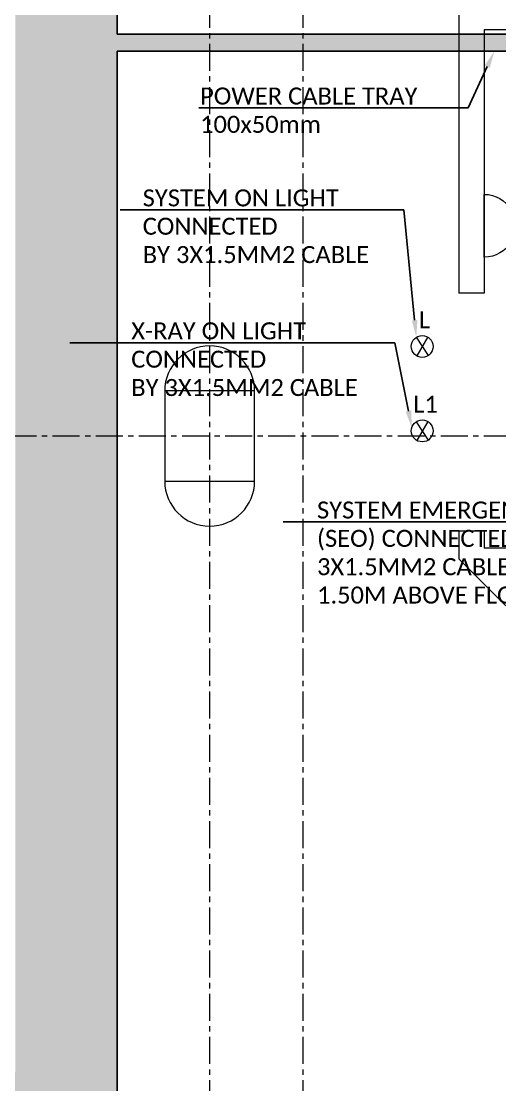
# Model space of a CAD drawing. Header units: millimetres. Extents: x 26027 to 581921, y 7230 to 233891.
# Drawn here: x 471939 to 474757, y 152929 to 159185 of the extents above; entities that cross this region are included whole.
import ezdxf
from ezdxf import colors
from ezdxf.entities.mleader import LeaderData, LeaderLine
from ezdxf.math import Vec2, Vec3

# ---------------------------------------------------------------- set-up
doc = ezdxf.new("R2010")
doc.units = ezdxf.units.MM
doc.header["$LTSCALE"] = 5
doc.linetypes.add('CENTER', pattern=[50.8, 31.75, -6.35, 6.35, -6.35])
doc.layers.add('axes', color=9, linetype='Continuous')
doc.layers.add('GE-SPECIFICATIONS', color=7, linetype='Continuous')
doc.layers.add('E-POWR', color=7, linetype='Continuous', lineweight=9, true_color=0x4e7e3e)
doc.layers.add('EXF', color=7, linetype='Continuous', lineweight=0, true_color=0x4e7e3e)
doc.layers.add('Structure', color=20, linetype='Continuous', lineweight=5)
doc.layers.add('Walls', color=32, linetype='Continuous', lineweight=5)
doc.styles.get("Standard").update_dxf_attribs({"font": 'calibri.ttf'})
pattern_1 = [(0, (368880, 104830), (63.5, 63.5), [31.75, -95.25]), (90, (368895.875, 104814.125), (-63.5, 63.5), [31.75, -95.25])]

# ---------------------------------------------------------------- blocks, each defined once
blk = doc.blocks.new('NORMAL SOCKET')
at = {"layer": 'E-POWR'}
for p, q in [((0, 308), (0, 615)), ((-308, 0), (308, 0))]:
    blk.add_line(p, q, dxfattribs=at)
blk.add_ellipse((0, 0), major_axis=(33, 306), ratio=1, start_param=4.81904, end_param=7.960633, dxfattribs=at)
blk = doc.blocks.new('System ON Light')
at = {"layer": 'EXF', "color": 41, "true_color": 0xf4ee51}
for p, q in [((-35, 54.1), (35, -54.1)), ((32.5, 55.7), (-32.5, -55.7))]:
    blk.add_line(p, q, dxfattribs=at)
blk.add_circle((0, 0), 64.4, dxfattribs=at)
at = {"layer": 'GE-SPECIFICATIONS', "insert": (-20.2, 206.6, -2.4), "char_height": 100, "attachment_point": 1}
blk.add_mtext_dynamic_manual_height_columns('L', width=234.027, gutter_width=500, heights=[0], dxfattribs=at)
blk = doc.blocks.new('X-Ray ON Light')
at = {"layer": 'EXF', "color": 41, "true_color": 0xf4ee51}
for p, q in [((-35, 54.1), (35, -54.1)), ((32.5, 55.7), (-32.5, -55.7))]:
    blk.add_line(p, q, dxfattribs=at)
blk.add_circle((0, 0), 64.4, dxfattribs=at)
at = {"layer": 'GE-SPECIFICATIONS', "insert": (-52.7, 206.6, -2.4), "char_height": 100, "attachment_point": 1}
blk.add_mtext_dynamic_manual_height_columns('L1', width=234.027, gutter_width=500, heights=[0], dxfattribs=at)

msp = doc.modelspace()

# ---------------------------------------------------------------- hatches: boundary and pattern name
h = msp.add_hatch()
h.set_pattern_fill('CROSS', color=85, scale=10)
h.set_pattern_definition(pattern_1)
h.paths.add_polyline_path([(471903.7, 169915.6), (471903.7, 153006.1), (462587.4, 153006.1), (462487.4, 152906.1), (457585.6, 152906.1), (457585.6, 145694.3), (457685.6, 145694.3), (457685.6, 152806.1), (462487.4, 152806.1), (462487.4, 145900.9), (462587.4, 145901.1), (462587.4, 152806.1), (464555.9, 152806.1), (469284.4, 152806.1), (471903.7, 152806.1), (471903.7, 142653.2), (478231.4, 142645.9), (478231.4, 142845.2), (472503.7, 142845.2), (472503.7, 157840), (472504, 159009.2), (479768.6, 159009.2), (479768.6, 159109.2), (472503.7, 159109.2), (472503.7, 169315.6), (478921.1, 169315.6), (484286.4, 169315.6), (484286.4, 166351.2), (484486.4, 166351.2), (484486.4, 169515.6), (479083.8, 169515.6), (479083.8, 190946.9), (479083.8, 191341.6), (478883.8, 191341.6), (478883.8, 195124.3), (477262.4, 195124.3), (477262.4, 205421.2), (474368, 205421.2), (469356.9, 205421.2), (469256.9, 205421.2), (469256.9, 204391.3), (469856.9, 204391.3), (469856.9, 204821.2), (471179.3, 204821.2), (471179.3, 204391.3), (471779.3, 204391.3), (471779.3, 204821.2), (476662.4, 204821.2), (476662.4, 194457.6), (478283.8, 194457.6), (478283.8, 169915.6)])
h = msp.add_hatch()
h.set_pattern_fill('CROSS', color=85, scale=10)
h.set_pattern_definition(pattern_1)
h.paths.add_polyline_path([(471903.7, 153006.1), (471903.7, 169915.6), (478283.8, 169915.6), (478283.8, 194457.6), (476662.4, 194457.6), (476662.4, 204821.2), (471779.3, 204821.2), (471779.3, 204391.3), (471179.3, 204391.3), (471179.3, 204821.2), (469856.9, 204821.2), (469856.9, 204391.3), (469256.9, 204391.3), (469256.9, 205421.2), (477262.4, 205421.2), (477262.4, 195124.3), (478883.8, 195124.3), (478883.8, 191341.6), (479083.8, 191341.6), (479083.8, 169515.6), (484486.4, 169515.6), (484486.4, 166351.2), (484286.4, 166351.2), (484286.4, 169315.6), (472503.7, 169315.6), (472503.7, 159109.2), (480084.8, 159109.2), (480084.8, 159009.2), (472504, 159009.2), (472503.7, 157840), (472503.7, 142845.2), (478231.4, 142845.2), (478231.4, 142645.9), (471903.7, 142653.2), (471903.7, 152806.1), (462587.4, 152806.1), (462587.4, 145901.1), (462487.4, 145900.9), (462487.4, 152806.1), (457685.6, 152806.1), (457685.6, 145694.3), (457585.6, 145694.3), (457585.6, 152906.1), (462487.4, 152906.1), (462587.4, 153006.1)])
at = {"layer": 'EXF'}
h = msp.add_hatch(dxfattribs=at)
h.set_pattern_fill('CROSS', color=256, scale=10)
h.paths.add_polyline_path([(471903.7, 169915.6), (471903.7, 153006.1), (462587.4, 153006.1), (464555.9, 152806.1), (469284.4, 152806.1), (471903.7, 152806.1), (471903.7, 142653.2), (478231.4, 142645.9), (478231.4, 142845.2), (472503.7, 142845.2), (472503.7, 157840), (472504, 159009.2), (479768.6, 159009.2), (479768.6, 159109.2), (472503.7, 159109.2), (472503.7, 169315.6), (478921.1, 169315.6), (484286.4, 169315.6), (484286.4, 166351.2), (484486.4, 166351.2), (484486.4, 169515.6), (479083.8, 169515.6), (479083.8, 190946.9), (479083.8, 191341.6), (478883.8, 191341.6), (478883.8, 195124.3), (477262.4, 195124.3), (477262.4, 205421.2), (474368, 205421.2), (469356.9, 205421.2), (469256.9, 205421.2), (469256.9, 204391.3), (469856.9, 204391.3), (469856.9, 204821.2), (471179.3, 204821.2), (471179.3, 204391.3), (471779.3, 204391.3), (471779.3, 204821.2), (476662.4, 204821.2), (476662.4, 194457.6), (478283.8, 194457.6), (478283.8, 169915.6)])

# ---------------------------------------------------------------- linework, layer by layer
at = {"color": 85}
for p, q in [((472503.7, 169315.6, 2.4), (472503.7, 159109.2, 2.4)), ((472503.7, 159109.2, 2.4), (480084.8, 159109.2, 2.4)), ((472504, 159009.2, 2.4), (472503.7, 157840, 2.4)), ((480084.8, 159009.2, 2.4), (472504, 159009.2, 2.4)), ((472503.7, 157840, 2.4), (472503.7, 142845.2, 2.4))]:
    msp.add_line(p, q, dxfattribs=at)
at = {"layer": 'axes', "linetype": 'CENTER', "lineweight": 0}
for p, q in [((473048.8, 120285.6, 0), (473048.8, 230891.1, 0)), ((473598.8, 120285.6, 0), (473598.8, 230891.1, 0)), ((543910.8, 156745.3, 2.4), (448848.3, 156745.3, 2.4))]:
    msp.add_line(p, q, dxfattribs=at)
at = {"layer": 'Structure', "elevation": -2.4}
msp.add_lwpolyline([(472783.8, 156480.3), (473313.8, 156480.3), (473313.8, 157010.3), (472783.8, 157010.3)], close=True, dxfattribs=at)
msp.add_lwpolyline([(472783.8, 156480.3), (473313.8, 156480.3), (473313.8, 157010.3), (472783.8, 157010.3)], close=True, dxfattribs=at)
at = {"layer": 'Walls'}
for p, q in [((474515.8, 159335.3, 2.4), (474515.8, 157585.3, 2.4)), ((474665.8, 159135.3, 2.4), (474665.8, 157585.3, 2.4)), ((480269.3, 159135.3, 2.4), (474665.8, 159135.3, 2.4)), ((474665.8, 157585.3, 2.4), (474515.8, 157585.3, 2.4)), ((474665.8, 156185.3, 2.4), (474515.8, 156185.3, 2.4)), ((479983.8, 156085.3, 2.4), (474665.8, 156085.3, 2.4))]:
    msp.add_line(p, q, dxfattribs=at)
at = {"layer": 'Walls', "elevation": 2.4}
for points in [[(474515.8, 156185.3), (474515.8, 156022.8)], [(474665.8, 156185.3), (474665.8, 156085.3)], [(474515.8, 156022.8), (475065.8, 155476.6)]]:
    msp.add_lwpolyline(points, dxfattribs=at)
at = {"layer": 'Walls'}
for centre, start, end in [((473048.8, 157010.3, -2.4), 0, 180), ((473048.8, 156480.3, -2.4), 180, 0)]:
    msp.add_arc(centre, 265, start, end, dxfattribs=at)

# ---------------------------------------------------------------- block references
at = {"layer": 'E-POWR', "color": 85, "xscale": -0.6, "yscale": 0.6, "zscale": 0.6, "rotation": 270}
msp.add_blockref('NORMAL SOCKET', (474665.8, 157982.2, 2.4), dxfattribs=at)
at = {"layer": 'EXF', "color": 41, "true_color": 0xf4ee51}
for name, p in [('System ON Light', (474300.8, 157272.5)), ('X-Ray ON Light', (474300.8, 156775.4))]:
    msp.add_blockref(name, p, dxfattribs=at)

# ---------------------------------------------------------------- leaders
at = {"layer": 'E-POWR'}
ml = msp.add_multileader_mtext('Standard', dxfattribs=at)
ml.set_content('POWER CABLE TRAY\\P100x50mm', color=256)
ml.set_leader_properties()
ml.build(insert=Vec2(0, 0))
ml.multileader.update_dxf_attribs({"text_right_attachment_type": 6, "dogleg_length": 200, "arrow_head_size": 100})
ctx = ml.context
ctx.base_point, ctx.char_height, ctx.arrow_head_size, ctx.landing_gap_size, ctx.plane_origin = Vec3(472892.5, 158744.9), 100, 100, 100, Vec3(479370.2, 158152.6)
ctx.right_attachment = 6
notes = []
notes.append((ctx, [(1, (1, 1, 0), (474570.5, 158675.6), (-1, 0), 200, [(0, [(474725.8, 159009.2)], 0, [])])]))
ctx.mtext.insert, ctx.mtext.width, ctx.mtext.flow_direction = Vec3(472992.5, 158795.6), 3370.454, 5
ml = msp.add_multileader_mtext('Standard', dxfattribs=at)
ml.set_content('{\\C232;200MM FLOOR DUCT}', color=256)
ml.set_leader_properties()
ml.build(insert=Vec2(0, 0))
ml.multileader.update_dxf_attribs({"text_right_attachment_type": 6, "dogleg_length": 200, "arrow_head_size": 100})
ctx = ml.context
ctx.base_point, ctx.char_height, ctx.arrow_head_size, ctx.landing_gap_size, ctx.plane_origin = Vec3(474897.2, 158907.5, 2.4), 100, 100, 100, Vec3(470946.4, 158023.2, 2.4)
ctx.right_attachment, ctx.text_align_type = 6, 2
notes.append((ctx, [(0, (1, 1, 0), (476482.8, 158838.2, 2.4), (-1, 0), 23.8, [(0, [(476725.6, 158827.3, 2.4)], 0, [])])]))
ctx.mtext.insert, ctx.mtext.width, ctx.mtext.defined_height, ctx.mtext.alignment, ctx.mtext.flow_direction = Vec3(476358.9, 158958.2, 2.4), 4695.582, 338, 3, 5
ml = msp.add_multileader_mtext('Standard', dxfattribs=at)
ml.set_content('SYSTEM ON LIGHT CONNECTED \\PBY 3X1.5MM2 CABLE', color=256)
ml.set_leader_properties()
ml.build(insert=Vec2(0, 0))
ml.multileader.update_dxf_attribs({"text_right_attachment_type": 6, "dogleg_length": 200, "arrow_head_size": 100})
ctx = ml.context
ctx.base_point, ctx.char_height, ctx.arrow_head_size, ctx.landing_gap_size, ctx.plane_origin = Vec3(472554.4, 158145.5), 100, 100, 100, Vec3(480907.2, 156548.8)
ctx.right_attachment = 6
notes.append((ctx, [(1, (1, 1, 0), (474191.8, 158076.3), (-1, 0), 111, [(0, [(474265.8, 157326.6)], 0, [])])]))
ctx.mtext.insert, ctx.mtext.width, ctx.mtext.defined_height, ctx.mtext.flow_direction = Vec3(472654.4, 158196.3), 1445.342, 256.7, 5
ml = msp.add_multileader_mtext('Standard', dxfattribs=at)
ml.set_content('X-RAY ON LIGHT CONNECTED \\PBY 3X1.5MM2 CABLE', color=256)
ml.set_leader_properties()
ml.build(insert=Vec2(0, 0))
ml.multileader.update_dxf_attribs({"text_right_attachment_type": 6, "dogleg_length": 200, "arrow_head_size": 100})
ctx = ml.context
ctx.base_point, ctx.char_height, ctx.arrow_head_size, ctx.landing_gap_size, ctx.plane_origin = Vec3(472487, 157363.5), 100, 100, 100, Vec3(480706.5, 155911.5)
ctx.right_attachment = 6
notes.append((ctx, [(1, (1, 1, 0), (474138.7, 157294.2), (-1, 0), 125.2, [(0, [(474239.2, 156794.3)], 0, [])])]))
ctx.mtext.insert, ctx.mtext.width, ctx.mtext.defined_height, ctx.mtext.flow_direction = Vec3(472587, 157414.2), 1671.526, 284.3, 5
ml = msp.add_multileader_mtext('Standard', dxfattribs=at)
ml.set_content('SYSTEM EMERGENCY OFF (SEO) CONNECTED BY 3X1.5MM2 CABLE PLACED 1.50M ABOVE FLOOR', color=256)
ml.set_leader_properties()
ml.build(insert=Vec2(0, 0))
ml.multileader.update_dxf_attribs({"text_right_attachment_type": 6, "dogleg_length": 200, "arrow_head_size": 100})
ctx = ml.context
ctx.base_point, ctx.char_height, ctx.arrow_head_size, ctx.landing_gap_size, ctx.plane_origin = Vec3(473581, 156309.4), 100, 100, 100, Vec3(481740.7, 155977)
ctx.right_attachment = 6
notes.append((ctx, [(1, (1, 1, 0), (475648.1, 156240.1), (-1, 0), 200, [(0, [(476009.9, 156965.3)], 0, [])])]))
ctx.mtext.insert, ctx.mtext.width, ctx.mtext.flow_direction = Vec3(473681, 156360.1), 1848.655, 5
for ctx, leaders in notes:
    for number, flags, end, landing, length, lines in leaders:
        leader = LeaderData()
        leader.index, (leader.has_last_leader_line, leader.has_dogleg_vector, leader.attachment_direction) = number, flags
        leader.last_leader_point, leader.dogleg_vector, leader.dogleg_length = Vec3(end), Vec3(landing), length
        for number, points, colour, breaks in lines:
            line = LeaderLine()
            line.index, line.vertices, line.color, line.breaks = number, Vec3.list(points), colors.encode_raw_color(colour), breaks
            leader.lines.append(line)
        ctx.leaders.append(leader)

doc.saveas('drawing.dxf')
